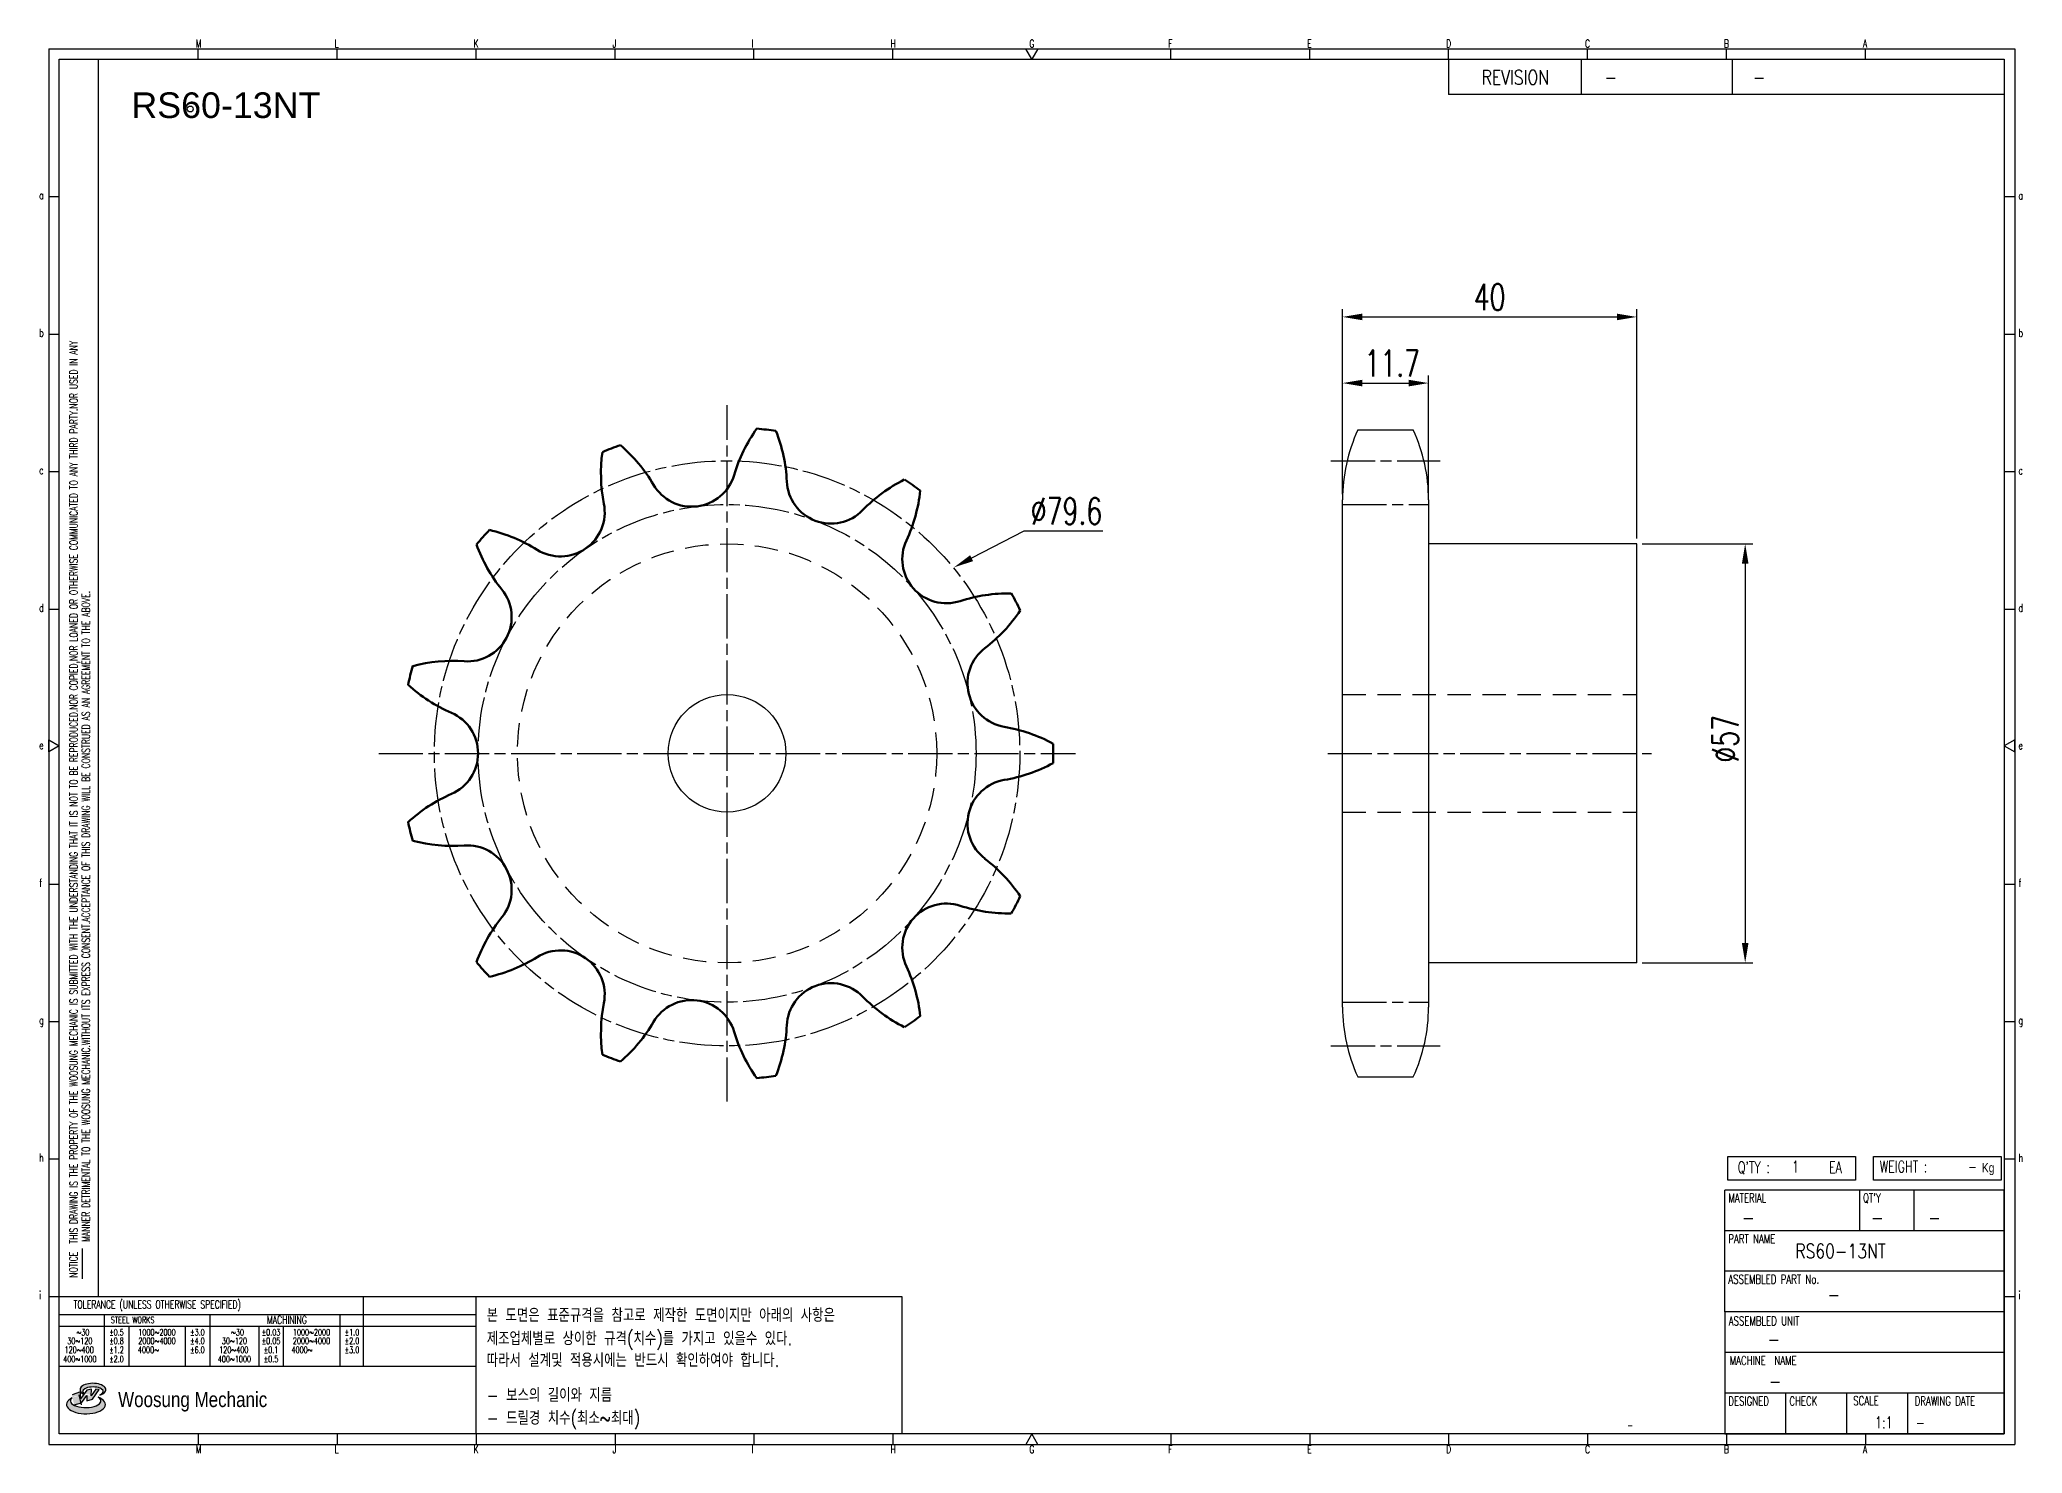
# Model space of a CAD drawing. Header units: millimetres. Extents: x 24105 to 25380, y 30 to 223.
# Drawn here: x 24105.4 to 24375, y 30.4 to 222.7 of the extents above; entities that cross this region are included whole.
import ezdxf
from ezdxf.enums import TextEntityAlignment as Align

# ---------------------------------------------------------------- set-up
doc = ezdxf.new("R2010")
doc.units = ezdxf.units.MM
for name, pattern in [('AM_ISO08W050', [18, 12, -1.5, 3, -1.5]), ('AM_ISO08W050x2', [9, 6, -0.75, 1.5, -0.75]), ('HIDDEN', [9.525, 6.35, -3.175])]:
    doc.linetypes.add(name, pattern=pattern)
for name, color, linetype, lineweight in [('AM_0N', 7, 'Continuous', 50), ('AM_7', 4, 'AM_ISO08W050', 25), ('AM_7N', 4, 'AM_ISO08W050', 25)]:
    doc.layers.add(name, color=color, linetype=linetype, lineweight=lineweight)
for name, color, linetype in [('HL', 2, 'HIDDEN'), ('S-DIM', 7, 'Continuous'), ('TITLE', 7, 'Continuous'), ('도면레이아웃', 7, 'Continuous')]:
    doc.layers.add(name, color=color, linetype=linetype)
doc.styles.add('HAN', font='ROMANS.shx', dxfattribs={"width": 0.7, "bigfont": 'whgtxt.shx'})
doc.styles.add('HKD_ST2', font='romans.shx', dxfattribs={"width": 0.7, "height": 4, "bigfont": '@extfont2.shx'})
doc.styles.add('HSG', font='SIMPLEX.shx', dxfattribs={"width": 0.7, "bigfont": 'HSG.shx'})
doc.styles.add('ROMANS', font='romans.shx', dxfattribs={"width": 0.7, "bigfont": 'whgtxt.shx'})
doc.styles.add('SLDTEXTSTYLE4', font='arial.ttf', dxfattribs={"width": 0.8})
doc.styles.get("Standard").update_dxf_attribs({"font": 'arial.ttf'})
doc.dimstyles.new('APP6', dxfattribs={"dimscale": 1.5, "dimtxt": 2.4, "dimasz": 1.8, "dimexe": 0.7, "dimexo": 0.5, "dimgap": 0.6, "dimtad": 1, "dimtoh": 1, "dimdec": 1, "dimrnd": 0.01, "dimzin": 9, "dimdsep": 46, "dimtxsty": 'HSG', "dimcen": 0, "dimclrd": 1, "dimclre": 1, "dimclrt": 256, "dimazin": 2, "dimtp": 1, "dimtm": 1, "dimtfac": 0.5, "dimtdec": 1, "dimtofl": 0, "dimtmove": 0, "dimatfit": 3, "dimfxl": 0, "dimtvp": 1, "dimtolj": 2, "dimlwd": -1, "dimlwe": -1, "dimarcsym": 0})

# ---------------------------------------------------------------- blocks, each defined once
blk = doc.blocks.new('SUYWSHJH')
at = {"layer": '도면레이아웃'}
h = blk.add_hatch(color=10, dxfattribs=at)
h.paths.add_polyline_path([(1.544, 35.177), (1.554, 34.966), (1.779, 35.034), (2.054, 35.422), (1.908, 35.446), (1.728, 35.167), (1.741, 35.439), (1.547, 35.405), (1.292, 35.041), (1.295, 35.33), (0.943, 35.208), (1.03, 34.8), (1.336, 34.885)])
edge = h.paths.add_edge_path()
edge.add_ellipse((1.795, 35.421), major_axis=(-0.53, 0), ratio=0.487785, start_angle=122.36065, end_angle=403.39574)
edge.add_line((1.411, 35.244), (1.419, 35.261))
edge.add_ellipse((1.798, 35.344), major_axis=(-0.423, 0), ratio=0.444396, start_angle=131.58977, end_angle=386.19408, ccw=False)
edge = h.paths.add_edge_path()
edge.add_ellipse((1.512, 34.815), major_axis=(-0.793, 0), ratio=0.480113, start_angle=314.67633, end_angle=590.85213)
edge.add_ellipse((1.501, 34.958), major_axis=(-0.62, 0), ratio=0.43311, start_angle=331.7024, end_angle=574.42495, ccw=False)
for p, q in [((0, 90.118), (80.15, 90.118)), ((0, 90.118), (0, 33.191)), ((6.089, 89.693), (6.089, 90.118)), ((11.753, 89.693), (11.753, 90.118)), ((17.418, 89.693), (17.418, 90.118)), ((23.082, 89.693), (23.082, 90.118)), ((28.746, 89.693), (28.746, 90.118)), ((34.411, 89.693), (34.411, 90.118)), ((45.739, 89.693), (45.739, 90.118)), ((51.404, 89.693), (51.404, 90.118)), ((57.068, 89.693), (57.068, 90.118)), ((62.732, 89.693), (62.732, 90.118)), ((68.397, 89.693), (68.397, 90.118)), ((74.061, 89.693), (74.061, 90.118)), ((80.15, 90.118), (80.15, 33.191)), ((0, 84.085), (0.425, 84.085)), ((79.725, 84.085), (80.15, 84.085)), ((0, 78.478), (0.425, 78.478)), ((79.725, 78.478), (80.15, 78.478)), ((0, 72.87), (0.425, 72.87)), ((79.725, 72.87), (80.15, 72.87)), ((0, 67.262), (0.425, 67.262)), ((79.725, 67.262), (80.15, 67.262)), ((0, 56.047), (0.425, 56.047)), ((79.725, 56.047), (80.15, 56.047)), ((0, 50.439), (0.425, 50.439)), ((79.725, 50.439), (80.15, 50.439)), ((0, 44.832), (0.425, 44.832)), ((79.725, 44.832), (80.15, 44.832)), ((1.377, 39.947), (1.377, 41.174)), ((0, 39.224), (0.425, 39.224)), ((79.725, 39.224), (80.15, 39.224)), ((0, 33.191), (80.15, 33.191)), ((6.089, 33.616), (6.089, 33.191)), ((11.753, 33.616), (11.753, 33.191)), ((17.418, 33.616), (17.418, 33.191)), ((23.082, 33.616), (23.082, 33.191)), ((28.746, 33.616), (28.746, 33.191)), ((34.411, 33.616), (34.411, 33.191)), ((45.739, 33.616), (45.739, 33.191)), ((51.404, 33.616), (51.404, 33.191)), ((57.068, 33.616), (57.068, 33.191)), ((62.732, 33.616), (62.732, 33.191)), ((68.397, 33.616), (68.397, 33.191)), ((74.061, 33.616), (74.061, 33.191))]:
    blk.add_line(p, q)
at = {"color": 2}
for p, q in [((2.017, 39.224), (2.017, 89.693)), ((0.425, 39.224), (17.418, 39.224)), ((12.816, 39.224), (12.816, 36.382)), ((17.418, 33.616), (17.418, 39.224)), ((0.425, 38.487), (17.418, 38.487)), ((0.425, 38.012), (17.418, 38.012)), ((2.257, 38.487), (2.257, 36.382)), ((3.257, 38.012), (3.257, 36.382)), ((5.557, 38.012), (5.557, 36.382)), ((6.557, 38.5), (6.557, 36.382)), ((8.557, 38.012), (8.557, 36.382)), ((9.557, 38.026), (9.557, 36.382)), ((11.857, 38.487), (11.857, 36.382)), ((0.425, 36.382), (17.418, 36.382))]:
    blk.add_line(p, q, dxfattribs=at)
at = {"color": 6, "ltscale": 0.5}
for p, q in [((57.068, 89.693), (57.068, 88.246)), ((62.47, 89.693), (62.47, 88.246)), ((68.635, 89.693), (68.635, 88.246)), ((79.725, 88.246), (57.068, 88.246)), ((68.336, 38.59), (68.336, 43.563)), ((79.725, 43.563), (68.336, 43.563)), ((73.827, 43.563), (73.827, 41.905)), ((76.037, 43.563), (76.037, 41.905)), ((79.725, 38.59), (79.725, 43.563)), ((79.725, 41.905), (68.336, 41.905)), ((79.725, 40.248), (68.336, 40.248)), ((68.336, 38.59), (68.336, 33.616)), ((79.725, 38.59), (68.336, 38.59)), ((79.725, 33.616), (79.725, 38.59)), ((79.725, 36.932), (68.336, 36.932)), ((79.725, 35.274), (68.336, 35.274)), ((70.822, 33.616), (70.822, 35.274)), ((73.309, 33.616), (73.309, 35.274)), ((75.796, 33.616), (75.796, 35.274)), ((68.336, 33.616), (79.725, 33.616))]:
    blk.add_line(p, q, dxfattribs=at)
for points in [[(40.075, 89.693), (39.83, 90.118), (40.32, 90.118)], [(0.425, 89.693), (79.725, 89.693), (79.725, 33.616), (0.425, 33.616)], [(0.425, 61.679), (0, 61.433), (0, 61.924)], [(79.725, 61.679), (80.15, 61.433), (80.15, 61.924)], [(40.075, 33.616), (39.83, 33.191), (40.32, 33.191)]]:
    blk.add_lwpolyline(points, close=True)
at = {"layer": 'TITLE', "color": 20}
for p, q in [((68.449, 43.961), (68.449, 44.936)), ((68.449, 44.936), (73.654, 44.936)), ((73.654, 44.936), (73.654, 43.961)), ((74.39, 43.961), (74.39, 44.936)), ((74.39, 44.936), (79.595, 44.936)), ((79.595, 44.936), (79.595, 43.961)), ((73.654, 43.961), (68.449, 43.961)), ((79.595, 43.961), (74.39, 43.961))]:
    blk.add_line(p, q, dxfattribs=at)
at = {"layer": '도면레이아웃'}
for p, q in [((1.295, 35.33), (0.943, 35.208)), ((1.03, 34.8), (1.336, 34.885)), ((1.224, 35.208), (1.311, 34.8)), ((1.224, 35.208), (1.224, 35.208)), ((1.547, 35.405), (1.292, 35.041)), ((1.292, 35.041), (1.295, 35.33)), ((1.336, 34.885), (1.544, 35.177)), ((1.419, 35.261), (1.411, 35.244)), ((1.544, 35.177), (1.554, 34.966)), ((1.741, 35.439), (1.547, 35.405)), ((1.554, 34.966), (1.779, 35.034)), ((1.908, 35.446), (1.728, 35.167)), ((1.728, 35.167), (1.741, 35.439)), ((1.779, 35.034), (2.054, 35.422)), ((2.054, 35.422), (1.908, 35.446))]:
    blk.add_line(p, q, dxfattribs=at)
for centre, major_axis, ratio, start_param, end_param in [((1.795, 35.421), (-0.53, 0), 0.487785, 2.135596, 7.040584), ((1.512, 34.815), (-0.793, 0), 0.480113, 5.492138, 10.312315), ((1.501, 34.958), (-0.62, 0), 0.43311, 5.789299, 10.025607), ((1.798, 35.344), (-0.423, 0), 0.444396, 2.296675, 6.740358)]:
    blk.add_ellipse(centre, major_axis=major_axis, ratio=ratio, start_param=start_param, end_param=end_param, dxfattribs=at)
at = {"color": 4, "style": 'HKD_ST2', "width": 0.7}
for s, p in [('M', (5.988, 90.164)), ('L', (11.652, 90.164)), ('K', (17.316, 90.164)), ('J', (22.981, 90.164)), ('I', (28.645, 90.164)), ('H', (34.309, 90.164)), ('G', (39.974, 90.164)), ('F', (45.638, 90.164)), ('E', (51.302, 90.164)), ('D', (56.967, 90.164)), ('C', (62.631, 90.164)), ('B', (68.295, 90.164)), ('A', (73.96, 90.164)), ('a', (-0.395, 83.976)), ('a', (80.305, 83.97)), ('b', (-0.395, 78.368)), ('b', (80.305, 78.362)), ('c', (-0.395, 72.76)), ('c', (80.305, 72.754)), ('d', (-0.395, 67.153)), ('d', (80.305, 67.147)), ('e', (-0.395, 61.545)), ('e', (80.305, 61.539)), ('f', (-0.395, 55.937)), ('f', (80.305, 55.931)), ('g', (-0.395, 50.33)), ('g', (80.305, 50.324)), ('h', (-0.395, 44.722)), ('h', (80.305, 44.716)), ('i', (-0.395, 39.114)), ('i', (80.305, 39.108)), ('M', (5.988, 32.824)), ('L', (11.652, 32.824)), ('K', (17.316, 32.824)), ('J', (22.981, 32.824)), ('I', (28.645, 32.824)), ('H', (34.309, 32.824)), ('G', (39.974, 32.824)), ('F', (45.638, 32.824)), ('E', (51.302, 32.824)), ('D', (56.967, 32.824)), ('C', (62.631, 32.824)), ('B', (68.295, 32.824)), ('A', (73.96, 32.824))]:
    blk.add_text(s, height=0.326, dxfattribs=at).set_placement(p)
for s, height, style, width, p in [('REVISION', 0.5806, 'HAN', 0.8, (58.415, 88.664)), ('-', 0.581, 'HAN', 0.8, (63.426, 88.664)), ('-', 0.581, 'HAN', 0.8, (69.468, 88.664)), ("Q'TY : ", 0.4746, 'HKD_ST2', 0.7, (68.857, 44.253)), ('1', 0.475, 'HKD_ST2', 0.7, (71.071, 44.275)), ('EA', 0.4746, 'HKD_ST2', 0.7, (72.578, 44.253)), ('WEIGHT : ', 0.4746, 'HKD_ST2', 0.7, (74.65, 44.286)), ('-', 0.581, 'HAN', 0.8, (69.029, 42.157)), ('-', 0.581, 'HAN', 0.8, (74.289, 42.157)), ('-', 0.581, 'HAN', 0.8, (76.623, 42.157)), ('-', 0.581, 'HAN', 0.8, (72.515, 39.013)), ('-', 0.581, 'HAN', 0.8, (70.067, 37.189)), ('-', 0.581, 'HAN', 0.8, (70.126, 35.48)), ('1:1', 0.4746, 'HKD_ST2', 0.7, (74.458, 33.848)), ('-', 0.475, 'HKD_ST2', 0.7, (76.112, 33.837))]:
    blk.add_text(s, height=height, dxfattribs=dict(style=style, width=width)).set_placement(p)
at = {"color": 6, "style": 'HKD_ST2', "width": 0.7}
for s, p in [(' THIS DRAWING IS THE PROPERTY OF THE WOOSUNG MECHANIC IS SUBMITTED WITH THE UNDERSTANDING THAT IT IS NOT TO BE REPRODUCED.NOR COPIED,NOR LOANED OR OTHERWISE COMMUNICATED TO ANY THIRD PARTY.NOR USED IN ANY', (1.173, 41.217)), ('MANNER DETRIMENTAL TO THE WOOSUNG MECHANIC.WITHOUT ITS EXPRESS CONSENT.ACCEPTANCE OF THIS DRAWING WILL BE CONSTRUED AS AN AGREEMENT TO THE ABOVE.', (1.672, 41.447))]:
    blk.add_text(s, height=0.326266, rotation=90, dxfattribs=at).set_placement(p)
at = {"style": 'HKD_ST2', "width": 0.7}
blk.add_text('-', height=0.475, dxfattribs=at).set_placement((78.613, 44.286), align=Align.RIGHT)
at = {"color": 4, "style": 'HKD_ST2', "width": 0.7}
for s, height, p in [('MATERIAL', 0.3651, (68.474, 43.425)), ("QT'Y", 0.3651, (73.965, 43.425)), ('PART NAME', 0.3651, (68.474, 41.756)), ('ASSEMBLED PART No.', 0.36511, (68.474, 40.109)), ('ASSEMBLED UNIT', 0.36511, (68.49, 38.408)), ('MACHINE  NAME', 0.36511, (68.532, 36.794)), ('DESIGNED', 0.3651, (68.474, 35.136)), ('CHECK', 0.3651, (70.961, 35.136)), ('SCALE', 0.3651, (73.566, 35.153)), ('DRAWING DATE', 0.36511, (76.071, 35.141))]:
    blk.add_text(s, height=height, dxfattribs=at).set_placement(p, align=Align.TOP_LEFT)
at = {"style": 'HKD_ST2', "width": 0.7}
blk.add_text('NOTICE', height=0.3263, rotation=90, dxfattribs=at).set_placement((1.163, 39.988))
for s, height, style, width, p in [('TOLERANCE (UNLESS OTHERWISE SPECIFIED)', 0.32627, 'HKD_ST2', 0.7, (4.417, 38.896)), ('-', 0.326, 'ROMANS', 0.65, (64.469, 33.975))]:
    blk.add_text(s, height=height, dxfattribs=dict(style=style, width=width)).set_placement(p, align=Align.MIDDLE_CENTER)
at = {"color": 4, "style": 'HKD_ST2', "width": 0.7}
for s, height, p in [('STEEL WORKS', 0.26101, (3.416, 38.268)), ('MACHINING', 0.3263, (9.707, 38.27)), ('%%P0.5', 0.261, (2.757, 37.762)), ('%%P0.8', 0.261, (2.757, 37.411)), ('%%P3.0', 0.261, (6.057, 37.762)), ('%%P4.0', 0.261, (6.057, 37.411)), ('%%P0.03', 0.261, (9.057, 37.762)), ('%%P0.05', 0.261, (9.057, 37.411)), ('%%P1.0', 0.261, (12.357, 37.762)), ('%%P2.0', 0.261, (12.357, 37.411)), ('%%P1.2', 0.261, (2.757, 37.045)), ('%%P2.0', 0.261, (2.757, 36.67)), ('%%P6.0', 0.261, (6.057, 37.045)), ('%%P0.1', 0.261, (9.057, 37.045)), ('%%P0.5', 0.261, (9.057, 36.67)), ('%%P3.0', 0.261, (12.357, 37.045))]:
    blk.add_text(s, height=height, dxfattribs=at).set_placement(p, align=Align.MIDDLE)
for s, height, p in [('30%%126120', 0.261, (1.263, 37.411)), ('%%12630', 0.261, (1.389, 37.762)), ('2000%%1264000', 0.26101, (4.407, 37.411)), ('1000%%1262000', 0.26101, (4.407, 37.762)), ('30%%126120', 0.261, (7.563, 37.411)), ('%%12630', 0.261, (7.689, 37.762)), ('2000%%1264000', 0.26101, (10.707, 37.411)), ('1000%%1262000', 0.26101, (10.707, 37.762)), ('400%%1261000', 0.26101, (1.263, 36.67)), ('120%%126400', 0.26101, (1.237, 37.045)), ('4000%%126', 0.261, (4.061, 37.045)), ('400%%1261000', 0.26101, (7.563, 36.67)), ('120%%126400', 0.26101, (7.537, 37.045)), ('4000%%126', 0.261, (10.321, 37.045))]:
    blk.add_text(s, height=height, dxfattribs=at).set_placement(p, align=Align.MIDDLE_CENTER)
at = {"color": 1, "style": 'SLDTEXTSTYLE4', "width": 0.8}
blk.add_text('Woosung Mechanic', height=0.61957, dxfattribs=at).set_placement((2.822, 34.711))
at = {"layer": 'TITLE', "width": 0.8}
blk.add_text('Kg', height=0.3789, dxfattribs=at).set_placement((78.807, 44.286))
blk = doc.blocks.new('*D54')
at = {"layer": 'Defpoints', "color": 0, "transparency": 16777216}
for p in [(24229.76, 150.95), (24159.18, 114.14)]:
    blk.add_point(p, dxfattribs=at)
at = {"layer": 'S-DIM', "color": 1, "transparency": 16777216}
for p, q in [((24239.24, 155.89), (24232.16, 152.2)), ((24249.98, 155.89), (24239.24, 155.89))]:
    blk.add_line(p, q, dxfattribs=at)
blk.add_solid([(24231.95, 152.6), (24232.36, 151.8), (24229.76, 150.95)], dxfattribs=at)
at = {"layer": 'S-DIM', "transparency": 16777216, "insert": (24245.06, 158.59), "char_height": 3.6, "attachment_point": 5, "style": 'HSG'}
blk.add_mtext('\\A2;∅79.6', dxfattribs=at)
blk = doc.blocks.new('*D55')
at = {"layer": 'Defpoints', "color": 0, "transparency": 16777216}
for p in [(24294.29, 176.02), (24282.59, 160.15), (24294.29, 159.49)]:
    blk.add_point(p, dxfattribs=at)
at = {"layer": 'S-DIM', "color": 1, "transparency": 16777216}
for p, q in [((24282.59, 160.9), (24282.59, 177.07)), ((24285.29, 176.02), (24291.59, 176.02)), ((24294.29, 160.24), (24294.29, 177.07))]:
    blk.add_line(p, q, dxfattribs=at)
for points in [[(24285.29, 176.47), (24285.29, 175.57), (24282.59, 176.02)], [(24291.59, 176.47), (24291.59, 175.57), (24294.29, 176.02)]]:
    blk.add_solid(points, dxfattribs=at)
at = {"layer": 'S-DIM', "transparency": 16777216, "insert": (24289.35, 178.72), "char_height": 3.6, "attachment_point": 5, "style": 'HSG'}
blk.add_mtext('\\A2;11.7', dxfattribs=at)
blk = doc.blocks.new('*D56')
at = {"layer": 'Defpoints', "color": 0, "transparency": 16777216}
for p in [(24322.59, 185.02), (24282.59, 160.15), (24322.59, 154.15)]:
    blk.add_point(p, dxfattribs=at)
at = {"layer": 'S-DIM', "color": 1, "transparency": 16777216}
for p, q in [((24282.59, 160.9), (24282.59, 186.07)), ((24322.59, 154.9), (24322.59, 186.07)), ((24285.29, 185.02), (24319.89, 185.02))]:
    blk.add_line(p, q, dxfattribs=at)
for points in [[(24285.29, 185.47), (24285.29, 184.57), (24282.59, 185.02)], [(24319.89, 185.47), (24319.89, 184.57), (24322.59, 185.02)]]:
    blk.add_solid(points, dxfattribs=at)
at = {"layer": 'S-DIM', "transparency": 16777216, "insert": (24302.59, 187.72), "char_height": 3.6, "attachment_point": 5, "style": 'HSG'}
blk.add_mtext('\\A2;40', dxfattribs=at)
blk = doc.blocks.new('*D57')
at = {"layer": 'Defpoints', "color": 0, "transparency": 16777216}
for p in [(24322.59, 154.15), (24322.59, 97.15), (24337.34, 97.15)]:
    blk.add_point(p, dxfattribs=at)
at = {"layer": 'S-DIM', "color": 1, "transparency": 16777216}
for p, q in [((24323.34, 154.15), (24338.39, 154.15)), ((24337.34, 151.45), (24337.34, 99.85)), ((24323.34, 97.15), (24338.39, 97.15))]:
    blk.add_line(p, q, dxfattribs=at)
for points in [[(24336.89, 151.45), (24337.79, 151.45), (24337.34, 154.15)], [(24336.89, 99.85), (24337.79, 99.85), (24337.34, 97.15)]]:
    blk.add_solid(points, dxfattribs=at)
at = {"layer": 'S-DIM', "transparency": 16777216, "insert": (24334.64, 127.63), "char_height": 3.6, "attachment_point": 5, "rotation": 90, "style": 'HSG'}
blk.add_mtext('\\A2;%%c57', dxfattribs=at)

msp = doc.modelspace()

# ---------------------------------------------------------------- linework, layer by layer
for p, q in [((24284.67, 169.65), (24292.2, 169.65)), ((24282.59, 91.14), (24282.59, 160.15)), ((24294.29, 160.15), (24294.29, 91.14)), ((24322.59, 154.15), (24294.29, 154.15)), ((24322.59, 97.15), (24322.59, 154.15)), ((24322.59, 97.15), (24294.29, 97.15)), ((24284.67, 81.64), (24292.2, 81.64))]:
    msp.add_line(p, q)
at = {"color": 4}
msp.add_lwpolyline([(24164.78, 51.77), (24222.68, 51.77), (24222.68, 33.07), (24164.78, 33.07)], close=True, dxfattribs=at)
for centre, radius in [((24125.92, 213.3), 0.403), ((24198.91, 125.65), 8)]:
    msp.add_circle(centre, radius)
for centre, start, end in [((24305.29, 160.15), 155.2599, 180), ((24271.59, 160.15), 0, 24.7401), ((24305.29, 91.14), 180, 204.7401), ((24271.59, 91.14), 335.2599, 0)]:
    msp.add_arc(centre, 22.7, start, end)
at = {"layer": 'AM_0N'}
for centre, radius, start, end in [((24198.91, 125.65), 44.36, 109.0695, 112.469), ((24170.42, 151.33), 21.44, 30.3846, 49.2505), ((24220.42, 157.4), 21.44, 144.5957, 163.4615), ((24198.91, 125.65), 44.36, 81.3771, 84.7767), ((24185.62, 161.63), 21.44, 2.6923, 21.5582), ((24203.2, 163.76), 21.44, 172.288, 191.1538), ((24194.1, 165.22), 6.01, 210.3846, 343.4615), ((24213.04, 162.92), 6.01, 182.6923, 315.7692), ((24232.71, 143.77), 21.44, 116.9034, 135.7692), ((24198.91, 125.65), 44.36, 53.6848, 57.0844), ((24176.26, 158.45), 6.01, 238.0769, 11.1538), ((24203.86, 163.68), 21.44, 335, 353.8658), ((24198.91, 125.65), 44.36, 136.7618, 140.1613), ((24184.99, 161.39), 21.44, 199.9803, 218.8462), ((24161.75, 135.15), 21.44, 58.0769, 76.9428), ((24228.74, 152.08), 6.01, 155, 288.0769), ((24163.61, 144.17), 6.01, 265.7692, 38.8462), ((24237.26, 125.98), 21.44, 89.2111, 108.0769), ((24198.91, 125.65), 44.36, 25.9925, 29.3921), ((24220.97, 157.02), 21.44, 307.3077, 326.1735), ((24198.91, 125.65), 44.36, 164.4541, 167.8536), ((24161.59, 116.79), 21.44, 85.7692, 104.6351), ((24237.61, 135.19), 6.01, 127.3077, 260.3846), ((24169.98, 150.83), 21.44, 227.6726, 246.5385), ((24159.05, 125.65), 6.01, 293.4615, 66.5385), ((24233.02, 108.12), 21.44, 61.5188, 80.3846), ((24198.91, 125.65), 44.36, 358.3002, 1.6998), ((24233.02, 143.17), 21.44, 279.6154, 298.4812), ((24237.61, 116.11), 6.01, 99.6154, 232.6923), ((24169.98, 100.46), 21.44, 113.4615, 132.3274), ((24198.91, 125.65), 44.36, 192.1464, 195.5459), ((24161.59, 134.5), 21.44, 255.3649, 274.2308), ((24163.61, 107.12), 6.01, 321.1538, 94.2308), ((24220.97, 94.27), 21.44, 33.8265, 52.6923), ((24228.74, 99.21), 6.01, 71.9231, 205), ((24198.91, 125.65), 44.36, 330.6079, 334.0075), ((24184.99, 89.9), 21.44, 141.1538, 160.0197), ((24237.26, 125.31), 21.44, 251.9231, 270.7889), ((24198.91, 125.65), 44.36, 219.8387, 223.2382), ((24161.75, 116.14), 21.44, 283.0572, 301.9231), ((24176.26, 92.84), 6.01, 348.8462, 121.9231), ((24213.04, 88.38), 6.01, 44.2308, 177.3077), ((24203.86, 87.61), 21.44, 6.1342, 25), ((24203.2, 87.53), 21.44, 168.8462, 187.712), ((24194.1, 86.08), 6.01, 16.5385, 149.6154), ((24232.71, 107.53), 21.44, 224.2308, 243.0966), ((24170.42, 99.96), 21.44, 310.7495, 329.6154), ((24198.91, 125.65), 44.36, 302.9156, 306.3152), ((24220.42, 93.89), 21.44, 196.5385, 215.4043), ((24185.62, 89.67), 21.44, 338.4418, 357.3077), ((24198.91, 125.65), 44.36, 247.531, 250.9305), ((24198.91, 125.65), 44.36, 275.2233, 278.6229)]:
    msp.add_arc(centre, radius, start, end, dxfattribs=at)
at = {"layer": 'AM_7', "linetype": 'AM_ISO08W050x2'}
msp.add_circle((24198.91, 125.65), 39.8, dxfattribs=at)
at = {"layer": 'AM_7N', "linetype": 'AM_ISO08W050x2'}
for p, q in [((24198.91, 78.29), (24198.91, 173.01)), ((24281.02, 165.45), (24295.85, 165.45)), ((24282.59, 159.49), (24294.29, 159.49)), ((24151.55, 125.65), (24246.27, 125.65)), ((24280.59, 125.65), (24324.59, 125.65)), ((24282.59, 91.8), (24294.29, 91.8)), ((24281.02, 85.85), (24295.85, 85.85))]:
    msp.add_line(p, q, dxfattribs=at)
msp.add_circle((24198.91, 125.65), 33.85, dxfattribs=at)
at = {"layer": 'HL', "ltscale": 0.5}
for p, q in [((24282.59, 133.65), (24322.59, 133.65)), ((24282.59, 117.66), (24322.59, 117.66))]:
    msp.add_line(p, q, dxfattribs=at)
msp.add_circle((24198.91, 125.65), 28.5, dxfattribs=at)

# ---------------------------------------------------------------- block references
at = {"xscale": 3.334864150352273, "yscale": 3.334864150352273, "zscale": 3.334864150352273}
msp.add_blockref('SUYWSHJH', (24106.7, -79.03), dxfattribs=at)

# ---------------------------------------------------------------- texts
at = {"color": 2}
msp.add_text('RS60-13NT', height=3.484, dxfattribs=at).set_placement((24117.92, 212.08))
at = {"style": 'HAN', "width": 0.8}
msp.add_text('RS60-13NT', height=1.936, dxfattribs=at).set_placement((24344.16, 56.98))
at = {"color": 4, "style": 'HAN', "width": 0.8}
for s, p in [('본 도면은 표준규격을 참고로 제작한 도면이지만 아래의 사항은', (24166.23, 48.31)), ('제조업체별로 상이한 규격(치수)를 가지고 있을수 있다.', (24166.23, 45.14)), ('따라서 설계및 적용시에는 반드시 확인하여야 합니다.', (24166.23, 42.19)), ('- 보스의 길이와 지름', (24166.23, 37.44)), ('- 드릴경 치수(최소~최대)', (24166.23, 34.32))]:
    msp.add_text(s, height=1.832, dxfattribs=at).set_placement(p)

# ---------------------------------------------------------------- dimensions: what is measured, and where the dimension line sits
at = {"layer": 'S-DIM', "color": 1}
dim = msp.add_linear_dim(base=(24322.59, 185.02), p1=(24282.59, 160.15), p2=(24322.59, 154.15), dimstyle='APP6', dxfattribs=at)
dim.commit()
dim.dimension.update_dxf_attribs({"geometry": '*D56', "text_midpoint": (24302.59, 187.72)})
dim = msp.add_linear_dim(base=(24294.29, 176.02), p1=(24282.59, 160.15), p2=(24294.29, 159.49), dimstyle='APP6', dxfattribs=at)
dim.commit()
dim.dimension.update_dxf_attribs({"geometry": '*D55', "text_midpoint": (24289.35, 176.02), "dimtype": 160})
dim = msp.add_diameter_dim_2p(p1=(24159.18, 114.14), p2=(24229.76, 150.95), dimstyle='APP6', dxfattribs=at)
dim.commit()
dim.dimension.update_dxf_attribs({"geometry": '*D54', "text_midpoint": (24245.06, 155.89), "dimtype": 163})
dim = msp.add_linear_dim(base=(24337.34, 97.15), p1=(24322.59, 154.15), p2=(24322.59, 97.15), angle=90, text='%%c<>', dimstyle='APP6', dxfattribs=at)
dim.commit()
dim.dimension.update_dxf_attribs({"geometry": '*D57', "text_midpoint": (24337.34, 127.63), "dimtype": 160})

doc.saveas('drawing.dxf')
